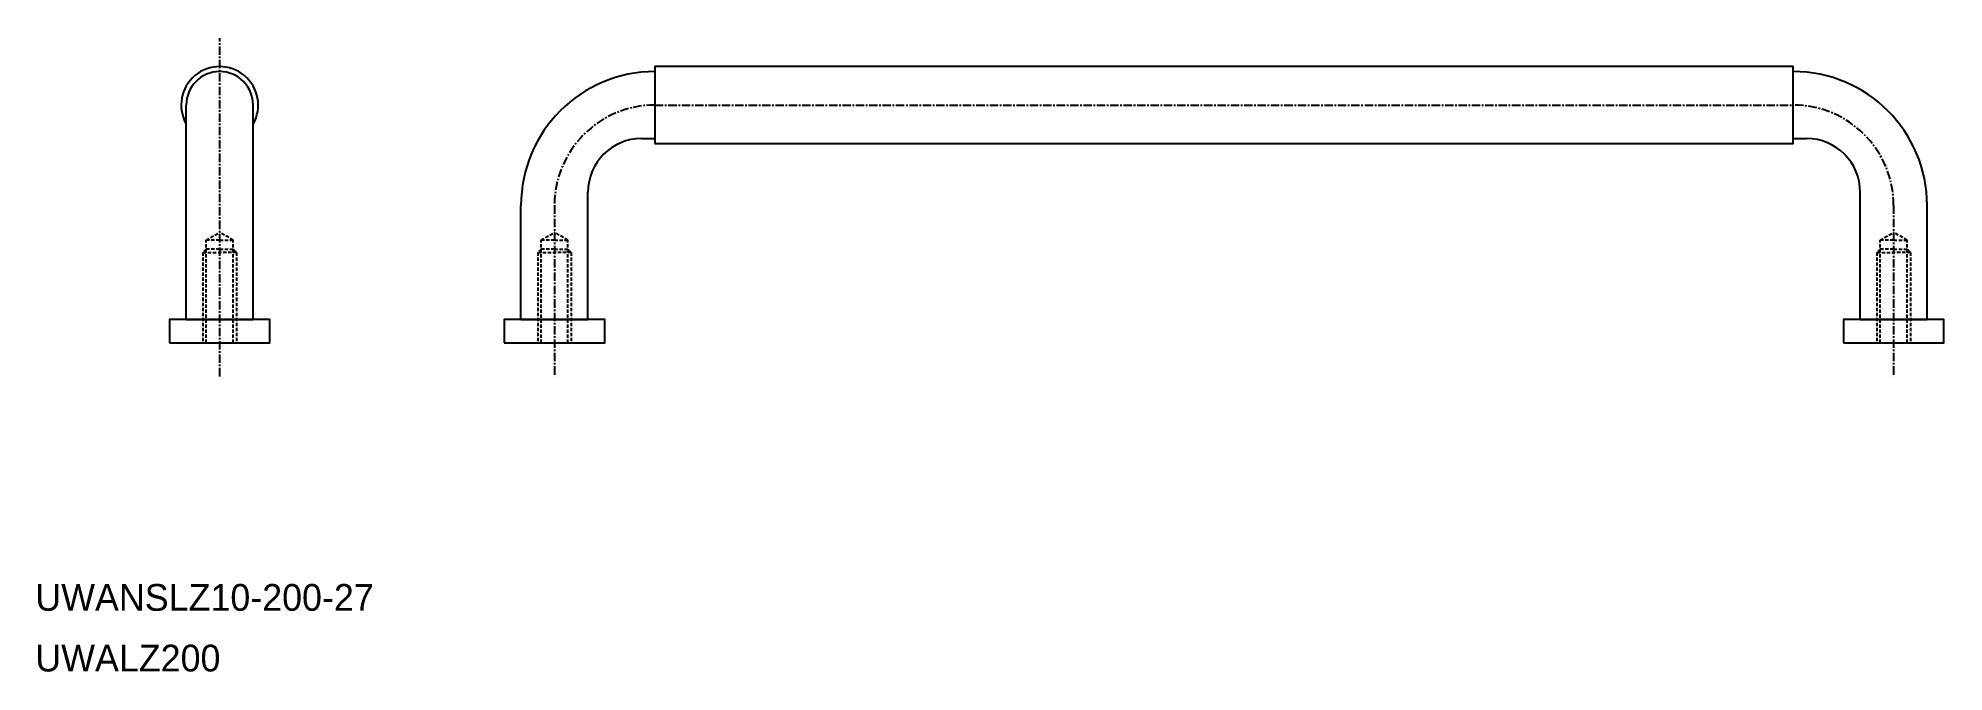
# Model space of a CAD drawing. Extents: x -7037 to -6753, y -1086 to -991.
import ezdxf

# ---------------------------------------------------------------- set-up
doc = ezdxf.new("R2010")
doc.units = 0
doc.linetypes.add('CENTER', pattern=[2, 1.25, -0.25, 0.25, -0.25])
doc.linetypes.add('DASHED', pattern=[0.75, 0.5, -0.25])
doc.layers.get('0').update_dxf_attribs({"linetype": 'CONTINUOUS'})
doc.layers.add('CENTER', color=1, linetype='CENTER')

msp = doc.modelspace()

# ---------------------------------------------------------------- linework, layer by layer
at = {"color": 7, "linetype": 'CONTINUOUS'}
for p, q in [((-7015.03, -1033.16), (-7015.03, -1001.16)), ((-7005.03, -1033.16), (-7005.03, -1001.16)), ((-6955.03, -1033.16), (-6955.03, -1014.16)), ((-6765.03, -1033.16), (-6765.03, -1014.16)), ((-6965.03, -1033.16), (-6965.03, -1016.16)), ((-6755.03, -1033.16), (-6755.03, -1016.16)), ((-7015.03, -1033.16), (-7005.03, -1033.16)), ((-6965.03, -1033.16), (-6955.03, -1033.16)), ((-6765.03, -1033.16), (-6755.03, -1033.16))]:
    msp.add_line(p, q, dxfattribs=at)
for p, q in [((-7005.03, -1017.16), (-7005.03, -1017.16)), ((-7005.03, -1025.16), (-7005.03, -1025.16))]:
    msp.add_line(p, q)
at = {"color": 3, "linetype": 'DASHED'}
for p, q in [((-7012.03, -1021.31), (-7010.03, -1020.16)), ((-7010.03, -1021.31), (-7012.03, -1021.31)), ((-7012.03, -1036.66), (-7012.03, -1021.31)), ((-7008.03, -1021.31), (-7010.03, -1020.16)), ((-7010.03, -1021.31), (-7008.03, -1021.31)), ((-7008.03, -1036.66), (-7008.03, -1021.31)), ((-6962.03, -1021.31), (-6960.03, -1020.16)), ((-6960.03, -1021.31), (-6962.03, -1021.31)), ((-6962.03, -1036.66), (-6962.03, -1021.31)), ((-6958.03, -1021.31), (-6960.03, -1020.16)), ((-6960.03, -1021.31), (-6958.03, -1021.31)), ((-6958.03, -1036.66), (-6958.03, -1021.31)), ((-6762.03, -1021.31), (-6760.03, -1020.16)), ((-6760.03, -1021.31), (-6762.03, -1021.31)), ((-6762.03, -1036.66), (-6762.03, -1021.31)), ((-6758.03, -1021.31), (-6760.03, -1020.16)), ((-6760.03, -1021.31), (-6758.03, -1021.31)), ((-6758.03, -1036.66), (-6758.03, -1021.31)), ((-7012.03, -1022.66), (-7012.53, -1023.16)), ((-7012.53, -1023.16), (-7010.03, -1023.16)), ((-7012.53, -1023.16), (-7012.53, -1036.66)), ((-7010.03, -1022.66), (-7012.03, -1022.66)), ((-7010.03, -1022.66), (-7008.03, -1022.66)), ((-7007.53, -1023.16), (-7010.03, -1023.16)), ((-7008.03, -1022.66), (-7007.53, -1023.16)), ((-7007.53, -1023.16), (-7007.53, -1036.66)), ((-6962.03, -1022.66), (-6962.53, -1023.16)), ((-6962.53, -1023.16), (-6960.03, -1023.16)), ((-6962.53, -1023.16), (-6962.53, -1036.66)), ((-6960.03, -1022.66), (-6962.03, -1022.66)), ((-6960.03, -1022.66), (-6958.03, -1022.66)), ((-6957.53, -1023.16), (-6960.03, -1023.16)), ((-6958.03, -1022.66), (-6957.53, -1023.16)), ((-6957.53, -1023.16), (-6957.53, -1036.66)), ((-6762.03, -1022.66), (-6762.53, -1023.16)), ((-6762.53, -1023.16), (-6760.03, -1023.16)), ((-6762.53, -1023.16), (-6762.53, -1036.66)), ((-6760.03, -1022.66), (-6762.03, -1022.66)), ((-6760.03, -1022.66), (-6758.03, -1022.66)), ((-6757.53, -1023.16), (-6760.03, -1023.16)), ((-6758.03, -1022.66), (-6757.53, -1023.16)), ((-6757.53, -1023.16), (-6757.53, -1036.66))]:
    msp.add_line(p, q, dxfattribs=at)
at = {"color": 7, "linetype": 'CONTINUOUS'}
for points in [[(-6945.03, -1006.91), (-6775.03, -1006.91), (-6775.03, -995.41), (-6945.03, -995.41)], [(-7017.53, -1036.66), (-7002.53, -1036.66), (-7002.53, -1033.16), (-7017.53, -1033.16)], [(-6967.53, -1036.66), (-6952.53, -1036.66), (-6952.53, -1033.16), (-6967.53, -1033.16)], [(-6767.53, -1036.66), (-6752.53, -1036.66), (-6752.53, -1033.16), (-6767.53, -1033.16)]]:
    msp.add_lwpolyline(points, close=True, dxfattribs=at)
for points in [[(-6947.03, -1006.16), (-6945.03, -1006.16)], [(-6775.03, -1006.16), (-6773.03, -1006.16)]]:
    msp.add_lwpolyline(points, dxfattribs=at)
for centre, radius, start, end in [((-7010.03, -1001.16), 5.75, 330.4082, 209.5918), ((-7010.03, -1001.16), 5, 0, 180), ((-6945.03, -1016.16), 20, 90, 180), ((-6775.03, -1016.16), 20, 0, 90), ((-6947.03, -1014.16), 8, 90, 180), ((-6773.03, -1014.16), 8, 0, 90)]:
    msp.add_arc(centre, radius, start, end, dxfattribs=at)
at = {"layer": 'CENTER', "color": 1, "linetype": 'CENTER'}
for p, q in [((-7010.03, -1041.66), (-7010.03, -991.16)), ((-6960.03, -1016.16), (-6960.03, -1041.66)), ((-6760.03, -1016.16), (-6760.03, -1041.66))]:
    msp.add_line(p, q, dxfattribs=at)
msp.add_lwpolyline([(-6945.03, -1001.16), (-6927.03, -1001.16), (-6775.03, -1001.16)], dxfattribs=at)
for centre, start, end in [((-6945.03, -1016.16), 90, 180), ((-6775.03, -1016.16), 0, 90)]:
    msp.add_arc(centre, 15, start, end, dxfattribs=at)

# ---------------------------------------------------------------- texts
for s, p in [('UWANSLZ10-200-27', (-7037.56, -1076.66)), ('UWALZ200', (-7037.56, -1085.72))]:
    msp.add_text(s, height=4).set_placement(p)

doc.saveas('drawing.dxf')
